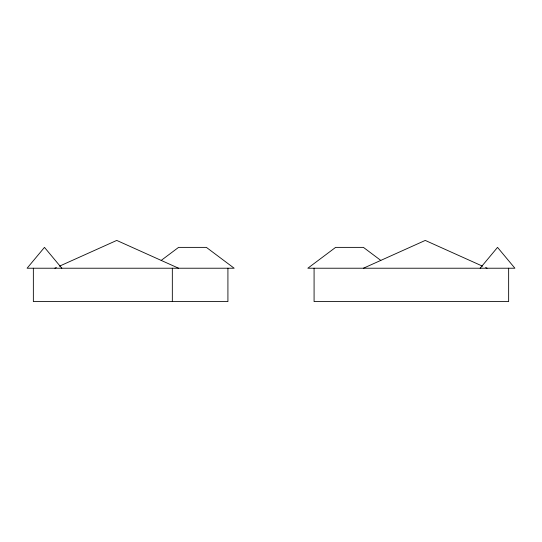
<?xml version="1.0" encoding="UTF-8"?>
<svg xmlns="http://www.w3.org/2000/svg" width="542" height="542" viewBox="0 0 542 542"><rect width="100%" height="100%" fill="white"/><g stroke="black" fill="none" stroke-linecap="round" stroke-linejoin="round"><path stroke-width="0.81" d="M480.158 268.222L497.529 247.376L514.9 268.222L307.829 268.222L335.62 247.376L363.418 247.376L380.796 260.411M161.204 260.411L178.582 247.376L206.38 247.376L234.171 268.222L27.1 268.222L44.471 247.376L61.842 268.222M54.898 268.222L56.341 267.572M59.478 266.163L116.74 240.424L178.582 268.222M363.418 268.222L425.26 240.424L482.522 266.163M485.659 267.572L487.102 268.222M508.647 268.222L508.647 301.576L314.082 301.576L314.082 268.222M227.918 268.222L227.918 301.576L33.353 301.576L33.353 268.222M172.329 268.222L172.329 301.576"/></g></svg>
